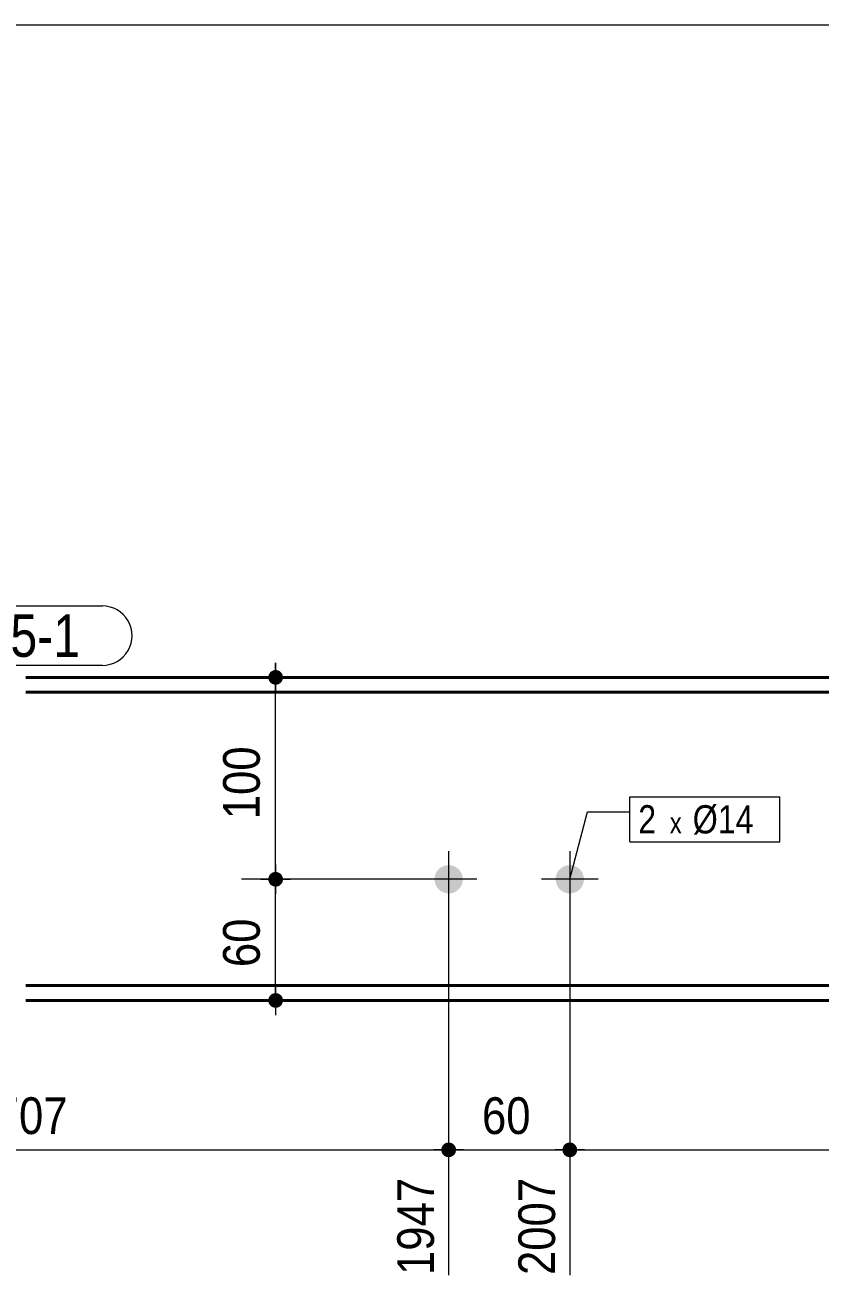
# Model space of a CAD drawing. Header units: millimetres. Extents: x 2 to 287, y 5 to 195.
# Drawn here: x 97.9 to 154.2, y 106.6 to 195 of the extents above; entities that cross this region are included whole.
import ezdxf

# ---------------------------------------------------------------- set-up
doc = ezdxf.new("R2010")
doc.units = ezdxf.units.MM
doc.linetypes.add('CACHE2', pattern=[1.190625, 0.79375, -0.396875])
for name, color, linetype, lineweight in [('Boulon', 7, 'Continuous', 0), ('Cache', 7, 'Continuous', 0), ('Cotation', 7, 'Continuous', 0), ('Désignation boulon', 3, 'Continuous', 0), ('Feuille dessin', 5, 'Continuous', 0), ('Piece', 2, 'Continuous', 0), ('Repère pièce', 3, 'Continuous', 0)]:
    doc.layers.add(name, color=color, linetype=linetype, lineweight=lineweight)
doc.styles.add('ARIAL', font='ARIAL.TTF')
doc.styles.add('COMIC_SANS_MS', font='COMIC.TTF')

# ---------------------------------------------------------------- blocks, each defined once
blk = doc.blocks.new('*A1')
at = {"layer": 'Boulon'}
for points in [[(127.948, 135.559), (127.972, 135.558), (127.997, 135.557), (128.021, 135.555), (128.046, 135.552), (128.07, 135.549), (128.094, 135.545), (128.118, 135.54), (128.142, 135.535), (128.166, 135.53), (128.19, 135.523), (128.214, 135.517), (128.237, 135.509), (128.26, 135.501), (128.283, 135.493), (128.306, 135.484), (128.329, 135.474), (128.351, 135.464), (128.373, 135.453), (128.395, 135.442), (128.416, 135.43), (128.437, 135.417), (128.458, 135.405), (128.479, 135.391), (128.499, 135.377), (128.519, 135.363), (128.539, 135.348), (128.558, 135.333), (128.576, 135.317), (128.595, 135.301), (128.613, 135.284), (128.63, 135.267), (128.648, 135.249), (128.664, 135.231), (128.681, 135.213), (128.696, 135.194), (128.712, 135.175), (128.727, 135.155), (128.741, 135.135), (128.755, 135.115), (128.768, 135.095), (128.781, 135.074), (128.793, 135.053), (128.805, 135.031), (128.817, 135.009), (128.827, 134.987), (128.838, 134.965), (128.847, 134.942), (128.856, 134.92), (128.865, 134.897), (128.873, 134.873), (128.88, 134.85), (128.887, 134.826), (128.893, 134.803), (128.899, 134.779), (128.904, 134.755), (128.909, 134.731), (128.913, 134.706), (128.916, 134.682), (128.919, 134.658), (128.921, 134.633), (128.922, 134.609), (128.923, 134.584), (128.923, 134.56), (128.923, 134.535), (128.922, 134.511), (128.921, 134.486), (128.919, 134.462), (128.916, 134.437), (128.913, 134.413), (128.909, 134.389), (128.904, 134.365), (128.899, 134.341), (128.893, 134.317), (128.887, 134.293), (128.88, 134.269), (128.873, 134.246), (128.865, 134.223), (128.856, 134.2), (128.847, 134.177), (128.838, 134.154), (128.827, 134.132), (128.817, 134.11), (128.805, 134.088), (128.793, 134.067), (128.781, 134.046), (128.768, 134.025), (128.755, 134.004), (128.741, 133.984), (128.727, 133.964), (128.712, 133.944), (128.696, 133.925), (128.681, 133.906), (128.664, 133.888), (128.648, 133.87), (128.63, 133.853), (128.613, 133.835), (128.595, 133.819), (128.576, 133.802), (128.558, 133.787), (128.539, 133.771), (128.519, 133.756), (128.499, 133.742), (128.479, 133.728), (128.458, 133.715), (128.437, 133.702), (128.416, 133.69), (128.395, 133.678), (128.373, 133.666), (128.351, 133.656), (128.329, 133.645), (128.306, 133.636), (128.283, 133.627), (128.26, 133.618), (128.237, 133.61), (128.214, 133.603), (128.19, 133.596), (128.166, 133.59), (128.142, 133.584), (128.118, 133.579), (128.094, 133.574), (128.07, 133.57), (128.046, 133.567), (128.021, 133.564), (127.997, 133.562), (127.972, 133.561), (127.948, 133.56), (127.923, 133.56), (127.899, 133.56), (127.874, 133.561), (127.85, 133.562), (127.825, 133.564), (127.801, 133.567), (127.777, 133.57), (127.752, 133.574), (127.728, 133.579), (127.704, 133.584), (127.68, 133.59), (127.657, 133.596), (127.633, 133.603), (127.61, 133.61), (127.586, 133.618), (127.563, 133.627), (127.541, 133.636), (127.518, 133.645), (127.496, 133.656), (127.474, 133.666), (127.452, 133.678), (127.43, 133.69), (127.409, 133.702), (127.388, 133.715), (127.368, 133.728), (127.348, 133.742), (127.328, 133.756), (127.308, 133.771), (127.289, 133.787), (127.27, 133.802), (127.252, 133.819), (127.234, 133.835), (127.216, 133.853), (127.199, 133.87), (127.182, 133.888), (127.166, 133.906), (127.15, 133.925), (127.135, 133.944), (127.12, 133.964), (127.106, 133.984), (127.092, 134.004), (127.078, 134.025), (127.066, 134.046), (127.053, 134.067), (127.041, 134.088), (127.03, 134.11), (127.019, 134.132), (127.009, 134.154), (126.999, 134.177), (126.99, 134.2), (126.982, 134.223), (126.974, 134.246), (126.966, 134.269), (126.96, 134.293), (126.953, 134.317), (126.948, 134.341), (126.943, 134.365), (126.938, 134.389), (126.934, 134.413), (126.931, 134.437), (126.928, 134.462), (126.926, 134.486), (126.925, 134.511), (126.924, 134.535), (126.923, 134.56), (126.924, 134.584), (126.925, 134.609), (126.926, 134.633), (126.928, 134.658), (126.931, 134.682), (126.934, 134.706), (126.938, 134.731), (126.943, 134.755), (126.948, 134.779), (126.953, 134.803), (126.96, 134.826), (126.966, 134.85), (126.974, 134.873), (126.982, 134.897), (126.99, 134.92), (126.999, 134.942), (127.009, 134.965), (127.019, 134.987), (127.03, 135.009), (127.041, 135.031), (127.053, 135.053), (127.066, 135.074), (127.078, 135.095), (127.092, 135.115), (127.106, 135.135), (127.12, 135.155), (127.135, 135.175), (127.15, 135.194), (127.166, 135.213), (127.182, 135.231), (127.199, 135.249), (127.216, 135.267), (127.234, 135.284), (127.252, 135.301), (127.27, 135.317), (127.289, 135.333), (127.308, 135.348), (127.328, 135.363), (127.348, 135.377), (127.368, 135.391), (127.388, 135.405), (127.409, 135.417), (127.43, 135.43), (127.452, 135.442), (127.474, 135.453), (127.496, 135.464), (127.518, 135.474), (127.541, 135.484), (127.563, 135.493), (127.586, 135.501), (127.61, 135.509), (127.633, 135.517), (127.657, 135.523), (127.68, 135.53), (127.704, 135.535), (127.728, 135.54), (127.752, 135.545), (127.777, 135.549), (127.801, 135.552), (127.825, 135.555), (127.85, 135.557), (127.874, 135.558), (127.899, 135.559), (127.923, 135.56)], [(136.519, 135.559), (136.544, 135.558), (136.568, 135.557), (136.593, 135.555), (136.617, 135.552), (136.641, 135.549), (136.666, 135.545), (136.69, 135.54), (136.714, 135.535), (136.738, 135.53), (136.761, 135.523), (136.785, 135.517), (136.808, 135.509), (136.832, 135.501), (136.855, 135.493), (136.877, 135.484), (136.9, 135.474), (136.922, 135.464), (136.944, 135.453), (136.966, 135.442), (136.988, 135.43), (137.009, 135.417), (137.03, 135.405), (137.05, 135.391), (137.071, 135.377), (137.09, 135.363), (137.11, 135.348), (137.129, 135.333), (137.148, 135.317), (137.166, 135.301), (137.184, 135.284), (137.202, 135.267), (137.219, 135.249), (137.236, 135.231), (137.252, 135.213), (137.268, 135.194), (137.283, 135.175), (137.298, 135.155), (137.312, 135.135), (137.326, 135.115), (137.34, 135.095), (137.352, 135.074), (137.365, 135.053), (137.377, 135.031), (137.388, 135.009), (137.399, 134.987), (137.409, 134.965), (137.419, 134.942), (137.428, 134.92), (137.436, 134.897), (137.444, 134.873), (137.452, 134.85), (137.459, 134.826), (137.465, 134.803), (137.47, 134.779), (137.476, 134.755), (137.48, 134.731), (137.484, 134.706), (137.487, 134.682), (137.49, 134.658), (137.492, 134.633), (137.494, 134.609), (137.494, 134.584), (137.495, 134.56), (137.494, 134.535), (137.494, 134.511), (137.492, 134.486), (137.49, 134.462), (137.487, 134.437), (137.484, 134.413), (137.48, 134.389), (137.476, 134.365), (137.47, 134.341), (137.465, 134.317), (137.459, 134.293), (137.452, 134.269), (137.444, 134.246), (137.436, 134.223), (137.428, 134.2), (137.419, 134.177), (137.409, 134.154), (137.399, 134.132), (137.388, 134.11), (137.377, 134.088), (137.365, 134.067), (137.352, 134.046), (137.34, 134.025), (137.326, 134.004), (137.312, 133.984), (137.298, 133.964), (137.283, 133.944), (137.268, 133.925), (137.252, 133.906), (137.236, 133.888), (137.219, 133.87), (137.202, 133.853), (137.184, 133.835), (137.166, 133.819), (137.148, 133.802), (137.129, 133.787), (137.11, 133.771), (137.09, 133.756), (137.071, 133.742), (137.05, 133.728), (137.03, 133.715), (137.009, 133.702), (136.988, 133.69), (136.966, 133.678), (136.944, 133.666), (136.922, 133.656), (136.9, 133.645), (136.877, 133.636), (136.855, 133.627), (136.832, 133.618), (136.808, 133.61), (136.785, 133.603), (136.761, 133.596), (136.738, 133.59), (136.714, 133.584), (136.69, 133.579), (136.666, 133.574), (136.641, 133.57), (136.617, 133.567), (136.593, 133.564), (136.568, 133.562), (136.544, 133.561), (136.519, 133.56), (136.495, 133.56), (136.47, 133.56), (136.446, 133.561), (136.421, 133.562), (136.397, 133.564), (136.372, 133.567), (136.348, 133.57), (136.324, 133.574), (136.3, 133.579), (136.276, 133.584), (136.252, 133.59), (136.228, 133.596), (136.204, 133.603), (136.181, 133.61), (136.158, 133.618), (136.135, 133.627), (136.112, 133.636), (136.09, 133.645), (136.067, 133.656), (136.045, 133.666), (136.023, 133.678), (136.002, 133.69), (135.981, 133.702), (135.96, 133.715), (135.939, 133.728), (135.919, 133.742), (135.899, 133.756), (135.88, 133.771), (135.86, 133.787), (135.842, 133.802), (135.823, 133.819), (135.805, 133.835), (135.788, 133.853), (135.771, 133.87), (135.754, 133.888), (135.738, 133.906), (135.722, 133.925), (135.706, 133.944), (135.692, 133.964), (135.677, 133.984), (135.663, 134.004), (135.65, 134.025), (135.637, 134.046), (135.625, 134.067), (135.613, 134.088), (135.602, 134.11), (135.591, 134.132), (135.581, 134.154), (135.571, 134.177), (135.562, 134.2), (135.553, 134.223), (135.545, 134.246), (135.538, 134.269), (135.531, 134.293), (135.525, 134.317), (135.519, 134.341), (135.514, 134.365), (135.509, 134.389), (135.506, 134.413), (135.502, 134.437), (135.5, 134.462), (135.497, 134.486), (135.496, 134.511), (135.495, 134.535), (135.495, 134.56), (135.495, 134.584), (135.496, 134.609), (135.497, 134.633), (135.5, 134.658), (135.502, 134.682), (135.506, 134.706), (135.509, 134.731), (135.514, 134.755), (135.519, 134.779), (135.525, 134.803), (135.531, 134.826), (135.538, 134.85), (135.545, 134.873), (135.553, 134.897), (135.562, 134.92), (135.571, 134.942), (135.581, 134.965), (135.591, 134.987), (135.602, 135.009), (135.613, 135.031), (135.625, 135.053), (135.637, 135.074), (135.65, 135.095), (135.663, 135.115), (135.677, 135.135), (135.692, 135.155), (135.706, 135.175), (135.722, 135.194), (135.738, 135.213), (135.754, 135.231), (135.771, 135.249), (135.788, 135.267), (135.805, 135.284), (135.823, 135.301), (135.842, 135.317), (135.86, 135.333), (135.88, 135.348), (135.899, 135.363), (135.919, 135.377), (135.939, 135.391), (135.96, 135.405), (135.981, 135.417), (136.002, 135.43), (136.023, 135.442), (136.045, 135.453), (136.067, 135.464), (136.09, 135.474), (136.112, 135.484), (136.135, 135.493), (136.158, 135.501), (136.181, 135.509), (136.204, 135.517), (136.228, 135.523), (136.252, 135.53), (136.276, 135.535), (136.3, 135.54), (136.324, 135.545), (136.348, 135.549), (136.372, 135.552), (136.397, 135.555), (136.421, 135.557), (136.446, 135.558), (136.47, 135.559), (136.495, 135.56)]]:
    blk.add_hatch(color=256, dxfattribs=at).paths.add_polyline_path(points, flags=17)
at = {"layer": 'Boulon', "linetype": 'Continuous', "lineweight": 0}
for p, q in [((127.923, 136.56), (127.923, 132.56)), ((136.495, 136.56), (136.495, 132.56)), ((129.923, 134.56), (125.923, 134.56)), ((138.495, 134.56), (134.495, 134.56))]:
    blk.add_line(p, q, dxfattribs=at)
blk = doc.blocks.new('*A6')
at = {"layer": 'Cache', "color": 7, "linetype": 'CACHE2', "lineweight": 20}
blk.add_line((166.423324, 148.845375), (97.994752, 148.845375), dxfattribs=at)
at = {"layer": 'Piece', "color": 2, "linetype": 'Continuous', "lineweight": 40}
for p, q in [((166.423324, 148.84564), (97.994752, 148.84572)), ((166.423324, 147.788232), (97.994752, 147.788232)), ((97.994752, 127.045375), (166.423324, 127.045375)), ((166.423324, 125.988232), (97.994752, 125.988232))]:
    blk.add_line(p, q, dxfattribs=at)
blk = doc.blocks.new('*A7')
at = {"layer": 'Feuille dessin', "linetype": 'Continuous', "lineweight": 0}
blk.add_line((282, 195), (5, 195), dxfattribs=at)
blk = doc.blocks.new('*A19')
at = {"layer": 'Cotation'}
for points in [[(67.941, 114.898), (67.915, 114.9), (67.89, 114.903), (67.865, 114.907), (67.84, 114.913), (67.815, 114.92), (67.791, 114.928), (67.767, 114.937), (67.744, 114.947), (67.721, 114.959), (67.699, 114.971), (67.677, 114.985), (67.656, 114.999), (67.636, 115.015), (67.617, 115.032), (67.598, 115.049), (67.581, 115.068), (67.564, 115.087), (67.549, 115.107), (67.534, 115.128), (67.52, 115.15), (67.508, 115.172), (67.496, 115.195), (67.486, 115.218), (67.477, 115.242), (67.469, 115.266), (67.462, 115.291), (67.456, 115.316), (67.452, 115.341), (67.449, 115.366), (67.447, 115.392), (67.446, 115.417), (67.447, 115.443), (67.449, 115.468), (67.452, 115.493), (67.456, 115.519), (67.462, 115.543), (67.469, 115.568), (67.477, 115.592), (67.486, 115.616), (67.496, 115.639), (67.508, 115.662), (67.52, 115.684), (67.534, 115.706), (67.549, 115.727), (67.564, 115.747), (67.581, 115.766), (67.598, 115.785), (67.617, 115.802), (67.636, 115.819), (67.656, 115.835), (67.677, 115.849), (67.699, 115.863), (67.721, 115.876), (67.744, 115.887), (67.767, 115.898), (67.791, 115.907), (67.815, 115.915), (67.84, 115.922), (67.865, 115.927), (67.89, 115.931), (67.915, 115.935), (67.941, 115.936), (67.966, 115.937), (67.992, 115.936), (68.017, 115.935), (68.042, 115.931), (68.068, 115.927), (68.093, 115.922), (68.117, 115.915), (68.141, 115.907), (68.165, 115.898), (68.189, 115.887), (68.211, 115.876), (68.234, 115.863), (68.255, 115.849), (68.276, 115.835), (68.296, 115.819), (68.315, 115.802), (68.334, 115.785), (68.351, 115.766), (68.368, 115.747), (68.384, 115.727), (68.399, 115.706), (68.412, 115.684), (68.425, 115.662), (68.436, 115.639), (68.447, 115.616), (68.456, 115.592), (68.464, 115.568), (68.471, 115.543), (68.476, 115.519), (68.481, 115.493), (68.484, 115.468), (68.486, 115.443), (68.486, 115.417), (68.486, 115.392), (68.484, 115.366), (68.481, 115.341), (68.476, 115.316), (68.471, 115.291), (68.464, 115.266), (68.456, 115.242), (68.447, 115.218), (68.436, 115.195), (68.425, 115.172), (68.412, 115.15), (68.399, 115.128), (68.384, 115.107), (68.368, 115.087), (68.351, 115.068), (68.334, 115.049), (68.315, 115.032), (68.296, 115.015), (68.276, 114.999), (68.255, 114.985), (68.234, 114.971), (68.211, 114.959), (68.189, 114.947), (68.165, 114.937), (68.141, 114.928), (68.117, 114.92), (68.093, 114.913), (68.068, 114.907), (68.042, 114.903), (68.017, 114.9), (67.992, 114.898), (67.966, 114.897)], [(127.898, 114.898), (127.872, 114.9), (127.847, 114.903), (127.822, 114.907), (127.797, 114.913), (127.772, 114.92), (127.748, 114.928), (127.724, 114.937), (127.701, 114.947), (127.678, 114.959), (127.656, 114.971), (127.634, 114.985), (127.614, 114.999), (127.593, 115.015), (127.574, 115.032), (127.556, 115.049), (127.538, 115.068), (127.521, 115.087), (127.506, 115.107), (127.491, 115.128), (127.477, 115.15), (127.465, 115.172), (127.453, 115.195), (127.443, 115.218), (127.434, 115.242), (127.426, 115.266), (127.419, 115.291), (127.413, 115.316), (127.409, 115.341), (127.406, 115.366), (127.404, 115.392), (127.403, 115.417), (127.404, 115.443), (127.406, 115.468), (127.409, 115.493), (127.413, 115.519), (127.419, 115.543), (127.426, 115.568), (127.434, 115.592), (127.443, 115.616), (127.453, 115.639), (127.465, 115.662), (127.477, 115.684), (127.491, 115.706), (127.506, 115.727), (127.521, 115.747), (127.538, 115.766), (127.556, 115.785), (127.574, 115.802), (127.593, 115.819), (127.614, 115.835), (127.634, 115.849), (127.656, 115.863), (127.678, 115.876), (127.701, 115.887), (127.724, 115.898), (127.748, 115.907), (127.772, 115.915), (127.797, 115.922), (127.822, 115.927), (127.847, 115.931), (127.872, 115.935), (127.898, 115.936), (127.923, 115.937), (127.949, 115.936), (127.974, 115.935), (128, 115.931), (128.025, 115.927), (128.05, 115.922), (128.074, 115.915), (128.099, 115.907), (128.122, 115.898), (128.146, 115.887), (128.168, 115.876), (128.191, 115.863), (128.212, 115.849), (128.233, 115.835), (128.253, 115.819), (128.273, 115.802), (128.291, 115.785), (128.309, 115.766), (128.325, 115.747), (128.341, 115.727), (128.356, 115.706), (128.369, 115.684), (128.382, 115.662), (128.393, 115.639), (128.404, 115.616), (128.413, 115.592), (128.421, 115.568), (128.428, 115.543), (128.433, 115.519), (128.438, 115.493), (128.441, 115.468), (128.443, 115.443), (128.443, 115.417), (128.443, 115.392), (128.441, 115.366), (128.438, 115.341), (128.433, 115.316), (128.428, 115.291), (128.421, 115.266), (128.413, 115.242), (128.404, 115.218), (128.393, 115.195), (128.382, 115.172), (128.369, 115.15), (128.356, 115.128), (128.341, 115.107), (128.325, 115.087), (128.309, 115.068), (128.291, 115.049), (128.273, 115.032), (128.253, 115.015), (128.233, 114.999), (128.212, 114.985), (128.191, 114.971), (128.168, 114.959), (128.146, 114.947), (128.122, 114.937), (128.099, 114.928), (128.074, 114.92), (128.05, 114.913), (128.025, 114.907), (128, 114.903), (127.974, 114.9), (127.949, 114.898), (127.923, 114.897)]]:
    blk.add_hatch(color=256, dxfattribs=at).paths.add_polyline_path(points, flags=17)
at = {"layer": 'Cotation', "linetype": 'Continuous', "lineweight": 0}
for p, q in [((67.966, 133.56), (67.966, 108.492)), ((127.923, 133.56), (127.923, 106.563)), ((67.966, 116.457), (67.966, 114.377)), ((127.923, 116.457), (127.923, 114.377)), ((69.006, 115.417), (66.926, 115.417)), ((67.966, 115.417), (66.926, 115.417)), ((67.966, 115.417), (127.923, 115.417)), ((128.963, 115.417), (126.883, 115.417)), ((127.923, 115.417), (128.963, 115.417))]:
    blk.add_line(p, q, dxfattribs=at)
at = {"layer": 'Cotation'}
for p in [(67.966, 115.417), (127.923, 115.417)]:
    blk.add_point(p, dxfattribs=at)
at = {"layer": 'Cotation', "style": 'ARIAL', "width": 0.85}
blk.add_text('1707', height=2.6, dxfattribs=at).set_placement((94.088, 116.537))
blk.add_text('1947', height=2.6, rotation=90.00021, dxfattribs=at).set_placement((126.883, 106.563))
blk = doc.blocks.new('*A20')
at = {"layer": 'Cotation'}
for points in [[(127.898, 114.898), (127.872, 114.9), (127.847, 114.903), (127.822, 114.907), (127.797, 114.913), (127.772, 114.92), (127.748, 114.928), (127.724, 114.937), (127.701, 114.947), (127.678, 114.959), (127.656, 114.971), (127.634, 114.985), (127.614, 114.999), (127.593, 115.015), (127.574, 115.032), (127.556, 115.049), (127.538, 115.068), (127.521, 115.087), (127.506, 115.107), (127.491, 115.128), (127.477, 115.15), (127.465, 115.172), (127.453, 115.195), (127.443, 115.218), (127.434, 115.242), (127.426, 115.266), (127.419, 115.291), (127.413, 115.316), (127.409, 115.341), (127.406, 115.366), (127.404, 115.392), (127.403, 115.417), (127.404, 115.443), (127.406, 115.468), (127.409, 115.493), (127.413, 115.519), (127.419, 115.543), (127.426, 115.568), (127.434, 115.592), (127.443, 115.616), (127.453, 115.639), (127.465, 115.662), (127.477, 115.684), (127.491, 115.706), (127.506, 115.727), (127.521, 115.747), (127.538, 115.766), (127.556, 115.785), (127.574, 115.802), (127.593, 115.819), (127.614, 115.835), (127.634, 115.849), (127.656, 115.863), (127.678, 115.876), (127.701, 115.887), (127.724, 115.898), (127.748, 115.907), (127.772, 115.915), (127.797, 115.922), (127.822, 115.927), (127.847, 115.931), (127.872, 115.935), (127.898, 115.936), (127.923, 115.937), (127.949, 115.936), (127.974, 115.935), (128, 115.931), (128.025, 115.927), (128.05, 115.922), (128.074, 115.915), (128.099, 115.907), (128.122, 115.898), (128.146, 115.887), (128.168, 115.876), (128.191, 115.863), (128.212, 115.849), (128.233, 115.835), (128.253, 115.819), (128.273, 115.802), (128.291, 115.785), (128.309, 115.766), (128.325, 115.747), (128.341, 115.727), (128.356, 115.706), (128.369, 115.684), (128.382, 115.662), (128.393, 115.639), (128.404, 115.616), (128.413, 115.592), (128.421, 115.568), (128.428, 115.543), (128.433, 115.519), (128.438, 115.493), (128.441, 115.468), (128.443, 115.443), (128.443, 115.417), (128.443, 115.392), (128.441, 115.366), (128.438, 115.341), (128.433, 115.316), (128.428, 115.291), (128.421, 115.266), (128.413, 115.242), (128.404, 115.218), (128.393, 115.195), (128.382, 115.172), (128.369, 115.15), (128.356, 115.128), (128.341, 115.107), (128.325, 115.087), (128.309, 115.068), (128.291, 115.049), (128.273, 115.032), (128.253, 115.015), (128.233, 114.999), (128.212, 114.985), (128.191, 114.971), (128.168, 114.959), (128.146, 114.947), (128.122, 114.937), (128.099, 114.928), (128.074, 114.92), (128.05, 114.913), (128.025, 114.907), (128, 114.903), (127.974, 114.9), (127.949, 114.898), (127.923, 114.897)], [(136.469, 114.898), (136.444, 114.9), (136.418, 114.903), (136.393, 114.907), (136.368, 114.913), (136.344, 114.92), (136.32, 114.928), (136.296, 114.937), (136.272, 114.947), (136.25, 114.959), (136.227, 114.971), (136.206, 114.985), (136.185, 114.999), (136.165, 115.015), (136.146, 115.032), (136.127, 115.049), (136.109, 115.068), (136.093, 115.087), (136.077, 115.107), (136.062, 115.128), (136.049, 115.15), (136.036, 115.172), (136.025, 115.195), (136.014, 115.218), (136.005, 115.242), (135.997, 115.266), (135.99, 115.291), (135.985, 115.316), (135.98, 115.341), (135.977, 115.366), (135.975, 115.392), (135.975, 115.417), (135.975, 115.443), (135.977, 115.468), (135.98, 115.493), (135.985, 115.519), (135.99, 115.543), (135.997, 115.568), (136.005, 115.592), (136.014, 115.616), (136.025, 115.639), (136.036, 115.662), (136.049, 115.684), (136.062, 115.706), (136.077, 115.727), (136.093, 115.747), (136.109, 115.766), (136.127, 115.785), (136.146, 115.802), (136.165, 115.819), (136.185, 115.835), (136.206, 115.849), (136.227, 115.863), (136.25, 115.876), (136.272, 115.887), (136.296, 115.898), (136.32, 115.907), (136.344, 115.915), (136.368, 115.922), (136.393, 115.927), (136.418, 115.931), (136.444, 115.935), (136.469, 115.936), (136.495, 115.937), (136.52, 115.936), (136.546, 115.935), (136.571, 115.931), (136.596, 115.927), (136.621, 115.922), (136.646, 115.915), (136.67, 115.907), (136.694, 115.898), (136.717, 115.887), (136.74, 115.876), (136.762, 115.863), (136.784, 115.849), (136.805, 115.835), (136.825, 115.819), (136.844, 115.802), (136.862, 115.785), (136.88, 115.766), (136.897, 115.747), (136.912, 115.727), (136.927, 115.706), (136.941, 115.684), (136.953, 115.662), (136.965, 115.639), (136.975, 115.616), (136.984, 115.592), (136.992, 115.568), (136.999, 115.543), (137.005, 115.519), (137.009, 115.493), (137.012, 115.468), (137.014, 115.443), (137.015, 115.417), (137.014, 115.392), (137.012, 115.366), (137.009, 115.341), (137.005, 115.316), (136.999, 115.291), (136.992, 115.266), (136.984, 115.242), (136.975, 115.218), (136.965, 115.195), (136.953, 115.172), (136.941, 115.15), (136.927, 115.128), (136.912, 115.107), (136.897, 115.087), (136.88, 115.068), (136.862, 115.049), (136.844, 115.032), (136.825, 115.015), (136.805, 114.999), (136.784, 114.985), (136.762, 114.971), (136.74, 114.959), (136.717, 114.947), (136.694, 114.937), (136.67, 114.928), (136.646, 114.92), (136.621, 114.913), (136.596, 114.907), (136.571, 114.903), (136.546, 114.9), (136.52, 114.898), (136.495, 114.897)]]:
    blk.add_hatch(color=256, dxfattribs=at).paths.add_polyline_path(points, flags=17)
at = {"layer": 'Cotation', "linetype": 'Continuous', "lineweight": 0}
for p, q in [((127.923, 133.56), (127.923, 106.563)), ((136.495, 133.56), (136.495, 106.563)), ((127.923, 116.457), (127.923, 114.377)), ((136.495, 116.457), (136.495, 114.377)), ((128.963, 115.417), (126.883, 115.417)), ((127.923, 115.417), (126.883, 115.417)), ((127.923, 115.417), (136.495, 115.417)), ((137.535, 115.417), (135.455, 115.417)), ((136.495, 115.417), (137.535, 115.417))]:
    blk.add_line(p, q, dxfattribs=at)
at = {"layer": 'Cotation'}
for p in [(127.923, 115.417), (136.495, 115.417)]:
    blk.add_point(p, dxfattribs=at)
at = {"layer": 'Cotation', "style": 'ARIAL', "width": 0.85}
blk.add_text('60', height=2.6, dxfattribs=at).set_placement((130.281, 116.537))
blk.add_text('2007', height=2.6, rotation=90.00021, dxfattribs=at).set_placement((135.455, 106.563))
blk = doc.blocks.new('*A21')
at = {"layer": 'Cotation'}
for points in [[(136.469, 114.898), (136.444, 114.9), (136.418, 114.903), (136.393, 114.907), (136.368, 114.913), (136.344, 114.92), (136.32, 114.928), (136.296, 114.937), (136.272, 114.947), (136.25, 114.959), (136.227, 114.971), (136.206, 114.985), (136.185, 114.999), (136.165, 115.015), (136.146, 115.032), (136.127, 115.049), (136.109, 115.068), (136.093, 115.087), (136.077, 115.107), (136.062, 115.128), (136.049, 115.15), (136.036, 115.172), (136.025, 115.195), (136.014, 115.218), (136.005, 115.242), (135.997, 115.266), (135.99, 115.291), (135.985, 115.316), (135.98, 115.341), (135.977, 115.366), (135.975, 115.392), (135.975, 115.417), (135.975, 115.443), (135.977, 115.468), (135.98, 115.493), (135.985, 115.519), (135.99, 115.543), (135.997, 115.568), (136.005, 115.592), (136.014, 115.616), (136.025, 115.639), (136.036, 115.662), (136.049, 115.684), (136.062, 115.706), (136.077, 115.727), (136.093, 115.747), (136.109, 115.766), (136.127, 115.785), (136.146, 115.802), (136.165, 115.819), (136.185, 115.835), (136.206, 115.849), (136.227, 115.863), (136.25, 115.876), (136.272, 115.887), (136.296, 115.898), (136.32, 115.907), (136.344, 115.915), (136.368, 115.922), (136.393, 115.927), (136.418, 115.931), (136.444, 115.935), (136.469, 115.936), (136.495, 115.937), (136.52, 115.936), (136.546, 115.935), (136.571, 115.931), (136.596, 115.927), (136.621, 115.922), (136.646, 115.915), (136.67, 115.907), (136.694, 115.898), (136.717, 115.887), (136.74, 115.876), (136.762, 115.863), (136.784, 115.849), (136.805, 115.835), (136.825, 115.819), (136.844, 115.802), (136.862, 115.785), (136.88, 115.766), (136.897, 115.747), (136.912, 115.727), (136.927, 115.706), (136.941, 115.684), (136.953, 115.662), (136.965, 115.639), (136.975, 115.616), (136.984, 115.592), (136.992, 115.568), (136.999, 115.543), (137.005, 115.519), (137.009, 115.493), (137.012, 115.468), (137.014, 115.443), (137.015, 115.417), (137.014, 115.392), (137.012, 115.366), (137.009, 115.341), (137.005, 115.316), (136.999, 115.291), (136.992, 115.266), (136.984, 115.242), (136.975, 115.218), (136.965, 115.195), (136.953, 115.172), (136.941, 115.15), (136.927, 115.128), (136.912, 115.107), (136.897, 115.087), (136.88, 115.068), (136.862, 115.049), (136.844, 115.032), (136.825, 115.015), (136.805, 114.999), (136.784, 114.985), (136.762, 114.971), (136.74, 114.959), (136.717, 114.947), (136.694, 114.937), (136.67, 114.928), (136.646, 114.92), (136.621, 114.913), (136.596, 114.907), (136.571, 114.903), (136.546, 114.9), (136.52, 114.898), (136.495, 114.897)], [(196.426, 114.898), (196.401, 114.9), (196.376, 114.903), (196.35, 114.907), (196.326, 114.913), (196.301, 114.92), (196.277, 114.928), (196.253, 114.937), (196.23, 114.947), (196.207, 114.959), (196.185, 114.971), (196.163, 114.985), (196.142, 114.999), (196.122, 115.015), (196.103, 115.032), (196.084, 115.049), (196.067, 115.068), (196.05, 115.087), (196.034, 115.107), (196.02, 115.128), (196.006, 115.15), (195.993, 115.172), (195.982, 115.195), (195.971, 115.218), (195.962, 115.242), (195.954, 115.266), (195.947, 115.291), (195.942, 115.316), (195.938, 115.341), (195.934, 115.366), (195.933, 115.392), (195.932, 115.417), (195.933, 115.443), (195.934, 115.468), (195.938, 115.493), (195.942, 115.519), (195.947, 115.543), (195.954, 115.568), (195.962, 115.592), (195.971, 115.616), (195.982, 115.639), (195.993, 115.662), (196.006, 115.684), (196.02, 115.706), (196.034, 115.727), (196.05, 115.747), (196.067, 115.766), (196.084, 115.785), (196.103, 115.802), (196.122, 115.819), (196.142, 115.835), (196.163, 115.849), (196.185, 115.863), (196.207, 115.876), (196.23, 115.887), (196.253, 115.898), (196.277, 115.907), (196.301, 115.915), (196.326, 115.922), (196.35, 115.927), (196.376, 115.931), (196.401, 115.935), (196.426, 115.936), (196.452, 115.937), (196.477, 115.936), (196.503, 115.935), (196.528, 115.931), (196.553, 115.927), (196.578, 115.922), (196.603, 115.915), (196.627, 115.907), (196.651, 115.898), (196.674, 115.887), (196.697, 115.876), (196.719, 115.863), (196.741, 115.849), (196.762, 115.835), (196.782, 115.819), (196.801, 115.802), (196.82, 115.785), (196.837, 115.766), (196.854, 115.747), (196.87, 115.727), (196.884, 115.706), (196.898, 115.684), (196.91, 115.662), (196.922, 115.639), (196.932, 115.616), (196.941, 115.592), (196.95, 115.568), (196.956, 115.543), (196.962, 115.519), (196.966, 115.493), (196.969, 115.468), (196.971, 115.443), (196.972, 115.417), (196.971, 115.392), (196.969, 115.366), (196.966, 115.341), (196.962, 115.316), (196.956, 115.291), (196.95, 115.266), (196.941, 115.242), (196.932, 115.218), (196.922, 115.195), (196.91, 115.172), (196.898, 115.15), (196.884, 115.128), (196.87, 115.107), (196.854, 115.087), (196.837, 115.068), (196.82, 115.049), (196.801, 115.032), (196.782, 115.015), (196.762, 114.999), (196.741, 114.985), (196.719, 114.971), (196.697, 114.959), (196.674, 114.947), (196.651, 114.937), (196.627, 114.928), (196.603, 114.92), (196.578, 114.913), (196.553, 114.907), (196.528, 114.903), (196.503, 114.9), (196.477, 114.898), (196.452, 114.897)]]:
    blk.add_hatch(color=256, dxfattribs=at).paths.add_polyline_path(points, flags=17)
at = {"layer": 'Cotation', "linetype": 'Continuous', "lineweight": 0}
for p, q in [((136.495, 133.56), (136.495, 106.563)), ((196.452, 133.56), (196.452, 106.563)), ((136.495, 116.457), (136.495, 114.377)), ((196.452, 116.457), (196.452, 114.377)), ((137.535, 115.417), (135.455, 115.417)), ((136.495, 115.417), (135.455, 115.417)), ((136.495, 115.417), (196.452, 115.417)), ((197.492, 115.417), (195.412, 115.417)), ((196.452, 115.417), (197.492, 115.417))]:
    blk.add_line(p, q, dxfattribs=at)
at = {"layer": 'Cotation'}
for p in [(136.495, 115.417), (196.452, 115.417)]:
    blk.add_point(p, dxfattribs=at)
at = {"layer": 'Cotation', "style": 'ARIAL', "width": 0.85}
blk.add_text('1700', height=2.6, dxfattribs=at).set_placement((162.616, 116.537))
blk.add_text('3708', height=2.6, rotation=90.00021, dxfattribs=at).set_placement((195.412, 106.563))
blk = doc.blocks.new('*A27')
at = {"layer": 'Cotation'}
for points in [[(115.654, 134.04), (115.629, 134.042), (115.604, 134.045), (115.579, 134.05), (115.554, 134.055), (115.529, 134.062), (115.505, 134.07), (115.481, 134.079), (115.458, 134.09), (115.435, 134.101), (115.413, 134.114), (115.391, 134.127), (115.37, 134.142), (115.35, 134.158), (115.331, 134.174), (115.312, 134.192), (115.295, 134.21), (115.278, 134.23), (115.262, 134.25), (115.248, 134.271), (115.234, 134.292), (115.221, 134.315), (115.21, 134.337), (115.2, 134.361), (115.19, 134.384), (115.182, 134.409), (115.176, 134.433), (115.17, 134.458), (115.166, 134.483), (115.163, 134.509), (115.161, 134.534), (115.16, 134.56), (115.161, 134.585), (115.163, 134.611), (115.166, 134.636), (115.17, 134.661), (115.176, 134.686), (115.182, 134.711), (115.19, 134.735), (115.2, 134.759), (115.21, 134.782), (115.221, 134.805), (115.234, 134.827), (115.248, 134.849), (115.262, 134.869), (115.278, 134.89), (115.295, 134.909), (115.312, 134.927), (115.331, 134.945), (115.35, 134.962), (115.37, 134.977), (115.391, 134.992), (115.413, 135.006), (115.435, 135.018), (115.458, 135.03), (115.481, 135.04), (115.505, 135.049), (115.529, 135.057), (115.554, 135.064), (115.579, 135.07), (115.604, 135.074), (115.629, 135.077), (115.654, 135.079), (115.68, 135.08), (115.706, 135.079), (115.731, 135.077), (115.756, 135.074), (115.781, 135.07), (115.806, 135.064), (115.831, 135.057), (115.855, 135.049), (115.879, 135.04), (115.902, 135.03), (115.925, 135.018), (115.947, 135.006), (115.969, 134.992), (115.99, 134.977), (116.01, 134.962), (116.029, 134.945), (116.048, 134.927), (116.065, 134.909), (116.082, 134.89), (116.098, 134.869), (116.112, 134.849), (116.126, 134.827), (116.139, 134.805), (116.15, 134.782), (116.16, 134.759), (116.17, 134.735), (116.178, 134.711), (116.184, 134.686), (116.19, 134.661), (116.194, 134.636), (116.197, 134.611), (116.199, 134.585), (116.2, 134.56), (116.199, 134.534), (116.197, 134.509), (116.194, 134.483), (116.19, 134.458), (116.184, 134.433), (116.178, 134.409), (116.17, 134.384), (116.16, 134.361), (116.15, 134.337), (116.139, 134.315), (116.126, 134.292), (116.112, 134.271), (116.098, 134.25), (116.082, 134.23), (116.065, 134.21), (116.048, 134.192), (116.029, 134.174), (116.01, 134.158), (115.99, 134.142), (115.969, 134.127), (115.947, 134.114), (115.925, 134.101), (115.902, 134.09), (115.879, 134.079), (115.855, 134.07), (115.831, 134.062), (115.806, 134.055), (115.781, 134.05), (115.756, 134.045), (115.731, 134.042), (115.706, 134.04), (115.68, 134.04)], [(115.654, 125.469), (115.629, 125.471), (115.604, 125.474), (115.579, 125.478), (115.554, 125.484), (115.529, 125.491), (115.505, 125.499), (115.481, 125.508), (115.458, 125.518), (115.435, 125.53), (115.413, 125.542), (115.391, 125.556), (115.37, 125.571), (115.35, 125.586), (115.331, 125.603), (115.312, 125.621), (115.295, 125.639), (115.278, 125.658), (115.262, 125.678), (115.248, 125.699), (115.234, 125.721), (115.221, 125.743), (115.21, 125.766), (115.2, 125.789), (115.19, 125.813), (115.182, 125.837), (115.176, 125.862), (115.17, 125.887), (115.166, 125.912), (115.163, 125.937), (115.161, 125.963), (115.16, 125.988), (115.161, 126.014), (115.163, 126.039), (115.166, 126.065), (115.17, 126.09), (115.176, 126.115), (115.182, 126.139), (115.19, 126.163), (115.2, 126.187), (115.21, 126.211), (115.221, 126.233), (115.234, 126.256), (115.248, 126.277), (115.262, 126.298), (115.278, 126.318), (115.295, 126.337), (115.312, 126.356), (115.331, 126.374), (115.35, 126.39), (115.37, 126.406), (115.391, 126.421), (115.413, 126.434), (115.435, 126.447), (115.458, 126.458), (115.481, 126.469), (115.505, 126.478), (115.529, 126.486), (115.554, 126.493), (115.579, 126.498), (115.604, 126.503), (115.629, 126.506), (115.654, 126.508), (115.68, 126.508), (115.706, 126.508), (115.731, 126.506), (115.756, 126.503), (115.781, 126.498), (115.806, 126.493), (115.831, 126.486), (115.855, 126.478), (115.879, 126.469), (115.902, 126.458), (115.925, 126.447), (115.947, 126.434), (115.969, 126.421), (115.99, 126.406), (116.01, 126.39), (116.029, 126.374), (116.048, 126.356), (116.065, 126.337), (116.082, 126.318), (116.098, 126.298), (116.112, 126.277), (116.126, 126.256), (116.139, 126.233), (116.15, 126.211), (116.16, 126.187), (116.17, 126.163), (116.178, 126.139), (116.184, 126.115), (116.19, 126.09), (116.194, 126.065), (116.197, 126.039), (116.199, 126.014), (116.2, 125.988), (116.199, 125.963), (116.197, 125.937), (116.194, 125.912), (116.19, 125.887), (116.184, 125.862), (116.178, 125.837), (116.17, 125.813), (116.16, 125.789), (116.15, 125.766), (116.139, 125.743), (116.126, 125.721), (116.112, 125.699), (116.098, 125.678), (116.082, 125.658), (116.065, 125.639), (116.048, 125.621), (116.029, 125.603), (116.01, 125.586), (115.99, 125.571), (115.969, 125.556), (115.947, 125.542), (115.925, 125.53), (115.902, 125.518), (115.879, 125.508), (115.855, 125.499), (115.831, 125.491), (115.806, 125.484), (115.781, 125.478), (115.756, 125.474), (115.731, 125.471), (115.706, 125.469), (115.68, 125.468)]]:
    blk.add_hatch(color=256, dxfattribs=at).paths.add_polyline_path(points, flags=17)
at = {"layer": 'Cotation', "linetype": 'Continuous', "lineweight": 0}
for p, q in [((115.68, 135.6), (115.68, 133.52)), ((115.68, 134.56), (115.68, 135.6)), ((126.923, 134.56), (113.26, 134.56)), ((114.64, 134.56), (116.72, 134.56)), ((115.68, 125.988), (115.68, 134.56)), ((115.68, 127.028), (115.68, 124.948)), ((126.923, 125.988), (113.26, 125.988)), ((114.64, 125.988), (116.72, 125.988)), ((115.68, 125.988), (115.68, 124.948))]:
    blk.add_line(p, q, dxfattribs=at)
at = {"layer": 'Cotation'}
for p in [(115.68, 134.56), (115.68, 125.988)]:
    blk.add_point(p, dxfattribs=at)
at = {"layer": 'Cotation', "style": 'ARIAL', "width": 0.85}
blk.add_text('60', height=2.6, rotation=90.00021, dxfattribs=at).set_placement((114.56, 128.346))
blk = doc.blocks.new('*A28')
at = {"layer": 'Cotation'}
for points in [[(115.654, 148.326), (115.629, 148.328), (115.604, 148.331), (115.579, 148.335), (115.554, 148.341), (115.529, 148.348), (115.505, 148.356), (115.481, 148.365), (115.458, 148.375), (115.435, 148.387), (115.413, 148.399), (115.391, 148.413), (115.37, 148.428), (115.35, 148.443), (115.331, 148.46), (115.312, 148.478), (115.295, 148.496), (115.278, 148.515), (115.262, 148.536), (115.248, 148.556), (115.234, 148.578), (115.221, 148.6), (115.21, 148.623), (115.2, 148.646), (115.19, 148.67), (115.182, 148.694), (115.176, 148.719), (115.17, 148.744), (115.166, 148.769), (115.163, 148.794), (115.161, 148.82), (115.16, 148.845), (115.161, 148.871), (115.163, 148.896), (115.166, 148.922), (115.17, 148.947), (115.176, 148.972), (115.182, 148.996), (115.19, 149.021), (115.2, 149.044), (115.21, 149.068), (115.221, 149.091), (115.234, 149.113), (115.248, 149.134), (115.262, 149.155), (115.278, 149.175), (115.295, 149.195), (115.312, 149.213), (115.331, 149.231), (115.35, 149.247), (115.37, 149.263), (115.391, 149.278), (115.413, 149.291), (115.435, 149.304), (115.458, 149.315), (115.481, 149.326), (115.505, 149.335), (115.529, 149.343), (115.554, 149.35), (115.579, 149.355), (115.604, 149.36), (115.629, 149.363), (115.654, 149.365), (115.68, 149.365), (115.706, 149.365), (115.731, 149.363), (115.756, 149.36), (115.781, 149.355), (115.806, 149.35), (115.831, 149.343), (115.855, 149.335), (115.879, 149.326), (115.902, 149.315), (115.925, 149.304), (115.947, 149.291), (115.969, 149.278), (115.99, 149.263), (116.01, 149.247), (116.029, 149.231), (116.048, 149.213), (116.065, 149.195), (116.082, 149.175), (116.098, 149.155), (116.112, 149.134), (116.126, 149.113), (116.139, 149.091), (116.15, 149.068), (116.16, 149.044), (116.17, 149.021), (116.178, 148.996), (116.184, 148.972), (116.19, 148.947), (116.194, 148.922), (116.197, 148.896), (116.199, 148.871), (116.2, 148.845), (116.199, 148.82), (116.197, 148.794), (116.194, 148.769), (116.19, 148.744), (116.184, 148.719), (116.178, 148.694), (116.17, 148.67), (116.16, 148.646), (116.15, 148.623), (116.139, 148.6), (116.126, 148.578), (116.112, 148.556), (116.098, 148.536), (116.082, 148.515), (116.065, 148.496), (116.048, 148.478), (116.029, 148.46), (116.01, 148.443), (115.99, 148.428), (115.969, 148.413), (115.947, 148.399), (115.925, 148.387), (115.902, 148.375), (115.879, 148.365), (115.855, 148.356), (115.831, 148.348), (115.806, 148.341), (115.781, 148.335), (115.756, 148.331), (115.731, 148.328), (115.706, 148.326), (115.68, 148.325)], [(115.654, 134.04), (115.629, 134.042), (115.604, 134.045), (115.579, 134.05), (115.554, 134.055), (115.529, 134.062), (115.505, 134.07), (115.481, 134.079), (115.458, 134.09), (115.435, 134.101), (115.413, 134.114), (115.391, 134.127), (115.37, 134.142), (115.35, 134.158), (115.331, 134.174), (115.312, 134.192), (115.295, 134.21), (115.278, 134.23), (115.262, 134.25), (115.248, 134.271), (115.234, 134.292), (115.221, 134.315), (115.21, 134.337), (115.2, 134.361), (115.19, 134.384), (115.182, 134.409), (115.176, 134.433), (115.17, 134.458), (115.166, 134.483), (115.163, 134.509), (115.161, 134.534), (115.16, 134.56), (115.161, 134.585), (115.163, 134.611), (115.166, 134.636), (115.17, 134.661), (115.176, 134.686), (115.182, 134.711), (115.19, 134.735), (115.2, 134.759), (115.21, 134.782), (115.221, 134.805), (115.234, 134.827), (115.248, 134.849), (115.262, 134.869), (115.278, 134.89), (115.295, 134.909), (115.312, 134.927), (115.331, 134.945), (115.35, 134.962), (115.37, 134.977), (115.391, 134.992), (115.413, 135.006), (115.435, 135.018), (115.458, 135.03), (115.481, 135.04), (115.505, 135.049), (115.529, 135.057), (115.554, 135.064), (115.579, 135.07), (115.604, 135.074), (115.629, 135.077), (115.654, 135.079), (115.68, 135.08), (115.706, 135.079), (115.731, 135.077), (115.756, 135.074), (115.781, 135.07), (115.806, 135.064), (115.831, 135.057), (115.855, 135.049), (115.879, 135.04), (115.902, 135.03), (115.925, 135.018), (115.947, 135.006), (115.969, 134.992), (115.99, 134.977), (116.01, 134.962), (116.029, 134.945), (116.048, 134.927), (116.065, 134.909), (116.082, 134.89), (116.098, 134.869), (116.112, 134.849), (116.126, 134.827), (116.139, 134.805), (116.15, 134.782), (116.16, 134.759), (116.17, 134.735), (116.178, 134.711), (116.184, 134.686), (116.19, 134.661), (116.194, 134.636), (116.197, 134.611), (116.199, 134.585), (116.2, 134.56), (116.199, 134.534), (116.197, 134.509), (116.194, 134.483), (116.19, 134.458), (116.184, 134.433), (116.178, 134.409), (116.17, 134.384), (116.16, 134.361), (116.15, 134.337), (116.139, 134.315), (116.126, 134.292), (116.112, 134.271), (116.098, 134.25), (116.082, 134.23), (116.065, 134.21), (116.048, 134.192), (116.029, 134.174), (116.01, 134.158), (115.99, 134.142), (115.969, 134.127), (115.947, 134.114), (115.925, 134.101), (115.902, 134.09), (115.879, 134.079), (115.855, 134.07), (115.831, 134.062), (115.806, 134.055), (115.781, 134.05), (115.756, 134.045), (115.731, 134.042), (115.706, 134.04), (115.68, 134.04)]]:
    blk.add_hatch(color=256, dxfattribs=at).paths.add_polyline_path(points, flags=17)
at = {"layer": 'Cotation', "linetype": 'Continuous', "lineweight": 0}
for p, q in [((115.68, 149.885), (115.68, 147.805)), ((115.68, 148.845), (115.68, 149.885)), ((126.923, 148.845), (113.26, 148.845)), ((114.64, 148.845), (116.72, 148.845)), ((115.68, 134.56), (115.68, 148.845)), ((115.68, 135.6), (115.68, 133.52)), ((126.923, 134.56), (113.26, 134.56)), ((114.64, 134.56), (116.72, 134.56)), ((115.68, 134.56), (115.68, 133.52))]:
    blk.add_line(p, q, dxfattribs=at)
at = {"layer": 'Cotation'}
for p in [(115.68, 148.845), (115.68, 134.56)]:
    blk.add_point(p, dxfattribs=at)
at = {"layer": 'Cotation', "style": 'ARIAL', "width": 0.85}
blk.add_text('100', height=2.6, rotation=90.00021, dxfattribs=at).set_placement((114.56, 138.81))
blk = doc.blocks.new('*A37')
at = {"layer": 'Désignation boulon', "linetype": 'Continuous', "lineweight": 0}
for p, q in [((140.737352, 140.40226), (151.352977, 140.40226)), ((140.737352, 137.20226), (140.737352, 140.40226)), ((151.352977, 137.20226), (151.352977, 140.40226)), ((136.494752, 134.55966), (137.737352, 139.335594)), ((137.737352, 139.335594), (140.737352, 139.335594)), ((140.737352, 137.20226), (151.352977, 137.20226))]:
    blk.add_line(p, q, dxfattribs=at)
at = {"layer": 'Désignation boulon', "style": 'COMIC_SANS_MS', "width": 0.85}
for s, height, p in [('2', 2, (141.337352, 137.80226)), ('Ø14', 2, (145.195946, 137.80226)), ('x', 1.5, (143.565282, 137.80226))]:
    blk.add_text(s, height=height, dxfattribs=at).set_placement(p)
blk = doc.blocks.new('*A42')
at = {"layer": 'Repère pièce', "linetype": 'Continuous', "lineweight": 0}
for p, q in [((96.312111, 153.895663), (103.419826, 153.895636)), ((103.41981, 149.695636), (96.312095, 149.695663))]:
    blk.add_line(p, q, dxfattribs=at)
for centre, start, end in [((96.312103, 151.795663), 89.999781, 269.999781), ((103.419818, 151.795636), 269.999781, 89.999781)]:
    blk.add_arc(centre, 2.1, start, end, dxfattribs=at)
at = {"layer": 'Repère pièce', "style": 'COMIC_SANS_MS', "width": 0.85}
blk.add_text('5-1', height=3, dxfattribs=at).set_placement((96.912098, 150.295661))

msp = doc.modelspace()

# ---------------------------------------------------------------- block references
at = {"lineweight": 0}
for name in ['*A7', '*A42', '*A28', '*A6', '*A37', '*A1', '*A27', '*A19', '*A20', '*A21']:
    msp.add_blockref(name, (0, 0), dxfattribs=at)

doc.saveas('drawing.dxf')
